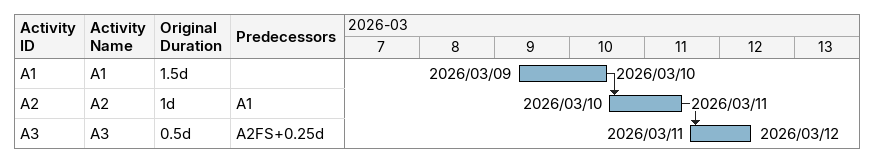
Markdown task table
| ID | Task | Original duration | Start | Finish | Predecessors |
|---|---|---|---|---|---|
| A1 | A1 | 1.5d | 2026-03-09 | 2026-03-10 |  |
| A2 | A2 | 1d | 2026-03-10 | 2026-03-11 | A1 |
| A3 | A3 | 0.5d | 2026-03-11 | 2026-03-12 | A2FS+0.25d |
